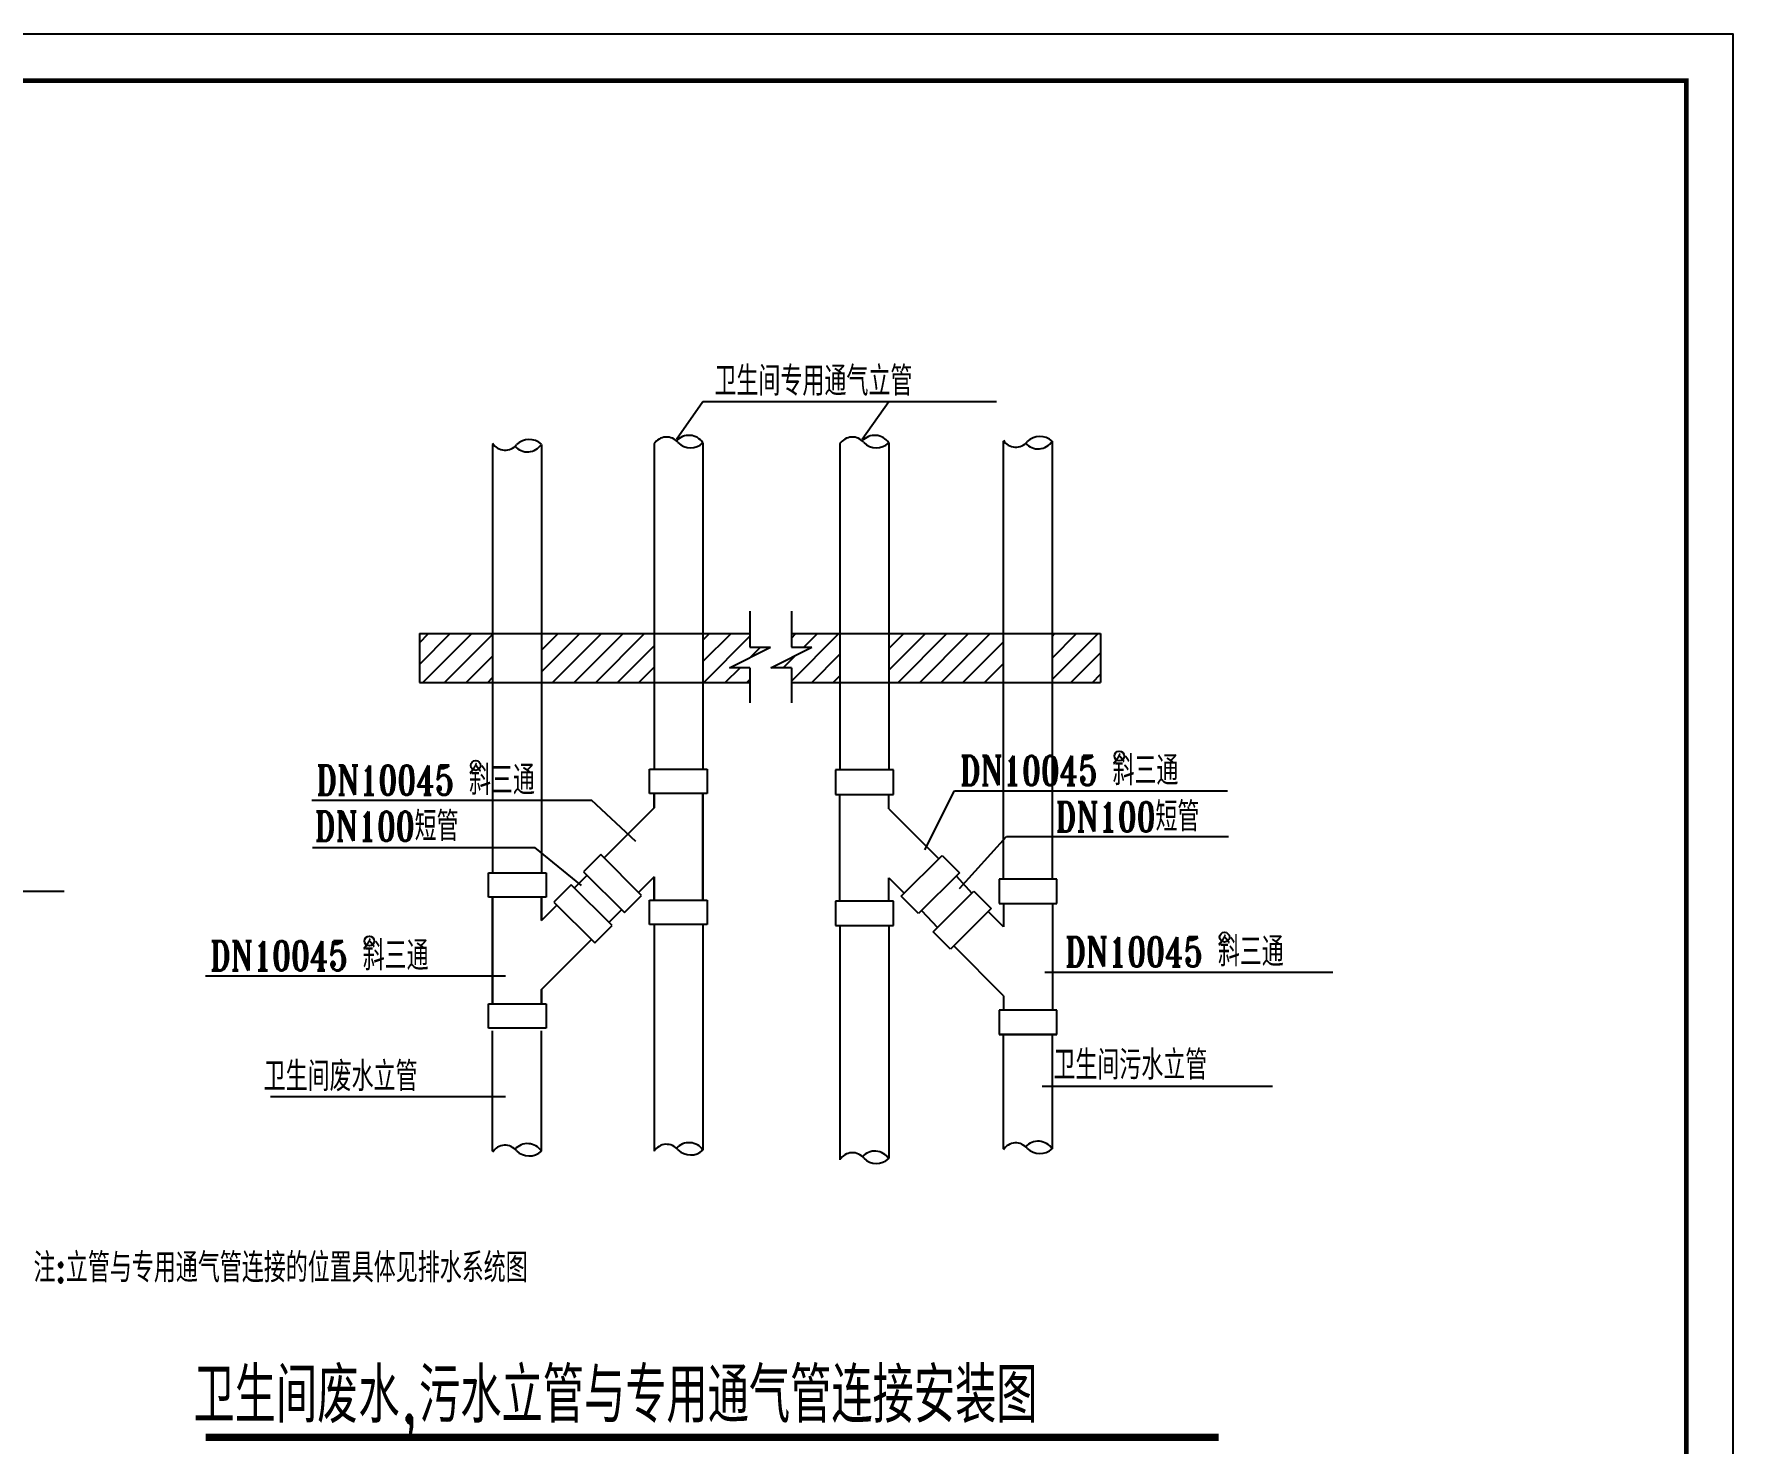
# Model space of a CAD drawing. Extents: x 0 to 46721, y 0 to 5465.
# Drawn here: x 364.7 to 642.9, y 223.4 to 454.1 of the extents above; entities that cross this region are included whole.
import ezdxf

# ---------------------------------------------------------------- set-up
doc = ezdxf.new("R2010")
doc.units = 0
doc.header["$LTSCALE"] = 35
doc.header["$MEASUREMENT"] = 0
for name, color, linetype in [('0P', 7, 'Continuous'), ('HZ', 3, 'Continuous'), ('WALL', 51, 'Continuous'), ('图框', 135, 'Continuous')]:
    doc.layers.add(name, color=color, linetype=linetype)
doc.styles.add('HZ', font='romant.shx', dxfattribs={"width": 0.8, "bigfont": 'hztxt.shx'})
doc.styles.add('HZTXT0', font='romant', dxfattribs={"width": 0.75, "bigfont": 'HZTXT0'})
doc.styles.add('HZTXT1', font='romant.shx', dxfattribs={"bigfont": 'HZTXT1.shx'})

msp = doc.modelspace()

# ---------------------------------------------------------------- hatches: boundary and pattern name
at = {"layer": '0P'}
h = msp.add_hatch(dxfattribs=at)
h.set_pattern_fill('ANSI31', color=256, scale=20, style=0)
h.set_pattern_definition([(45, (-16881.4178, 1058.698), (-1.76776695, 1.76776695), [])])
h.paths.add_polyline_path([(439.81, 355.9), (427.81, 355.9), (427.81, 347.9), (439.81, 347.9)])
h.paths.add_polyline_path([(466.24, 347.9), (466.24, 355.9), (447.81, 355.9), (447.81, 347.9)])
h.paths.add_polyline_path([(474.24, 347.9), (481.93, 347.9), (481.93, 350.31), (478.57, 350.31), (485.29, 353.67), (481.93, 353.67), (481.93, 355.9), (474.24, 355.9)])
h.paths.add_polyline_path([(496.66, 347.9), (496.66, 355.9), (488.71, 355.9), (488.71, 353.67), (492.07, 353.67), (485.35, 350.31), (488.71, 350.31), (488.71, 347.9)])
h.paths.add_polyline_path([(523.4, 347.9), (523.4, 355.9), (504.66, 355.9), (504.66, 347.9)])
h.paths.add_polyline_path([(531.4, 347.9), (539.34, 347.9), (539.34, 355.9), (531.4, 355.9)])

# ---------------------------------------------------------------- linework, layer by layer
for p, q in [((469.9, 387.74), (474.24, 393.88)), ((474.24, 393.88), (521.02, 393.88)), ((500.32, 387.74), (504.67, 393.88)), ((504.67, 393.88), (522.3, 393.88)), ((427.81, 355.9), (481.93, 355.9)), ((427.81, 355.9), (427.81, 347.9)), ((488.71, 355.9), (539.34, 355.9)), ((539.34, 355.9), (539.34, 347.9)), ((427.81, 347.9), (481.93, 347.9)), ((488.71, 347.9), (539.34, 347.9)), ((410.19, 328.62), (455.99, 328.62)), ((463.27, 321.9), (455.99, 328.62)), ((510.55, 320.53), (515.4, 330.15)), ((515.4, 330.15), (560.12, 330.15)), ((466.24, 327.38), (458.05, 319.21)), ((504.66, 327.24), (512.84, 319.06)), ((516.23, 314.16), (523.91, 322.68)), ((523.91, 322.68), (560.29, 322.68)), ((410.31, 320.9), (446.74, 320.9)), ((454.37, 314.65), (446.74, 320.9)), ((326.44, 313.75), (369.69, 313.75)), ((447.81, 297.65), (455.99, 305.82)), ((523.46, 296.61), (515.28, 304.78)), ((530.18, 300.49), (577.36, 300.49)), ((392.8, 299.88), (441.91, 299.88)), ((529.78, 281.82), (567.49, 281.82)), ((403.45, 280.11), (441.9, 280.11))]:
    msp.add_line(p, q, dxfattribs=at)
at = {"layer": '0P', "color": 2}
for p, q in [((439.81, 386.88), (439.81, 316.76)), ((447.81, 386.88), (447.81, 316.76)), ((466.24, 386.95), (466.24, 333.72)), ((474.24, 387.12), (474.24, 333.72)), ((496.66, 386.95), (496.66, 333.58)), ((504.66, 387.12), (504.66, 333.58)), ((523.4, 387.38), (523.4, 315.71)), ((531.4, 387.38), (531.4, 315.71)), ((465.49, 329.72), (465.49, 333.72)), ((465.49, 333.72), (474.93, 333.72)), ((474.93, 333.72), (474.93, 329.72)), ((505.41, 333.58), (495.96, 333.58)), ((495.96, 333.58), (495.96, 329.58)), ((505.41, 329.58), (505.41, 333.58)), ((474.93, 329.72), (465.49, 329.72)), ((466.24, 329.72), (466.24, 327.38)), ((466.24, 327.38), (466.24, 329.72)), ((474.24, 329.72), (474.24, 312.27)), ((474.24, 312.27), (474.24, 329.72)), ((495.96, 329.58), (505.41, 329.58)), ((496.66, 312.13), (496.66, 329.58)), ((504.66, 327.24), (504.66, 329.58)), ((457.52, 319.74), (454.69, 316.91)), ((464.2, 313.06), (457.52, 319.74)), ((506.7, 312.92), (513.38, 319.6)), ((513.38, 319.6), (516.21, 316.77)), ((439.11, 312.76), (439.11, 316.76)), ((439.11, 316.76), (448.56, 316.76)), ((448.56, 316.76), (448.56, 312.76)), ((452.67, 314.79), (449.85, 311.96)), ((459.35, 308.11), (452.67, 314.79)), ((453.19, 314.28), (455.26, 316.34)), ((454.69, 316.91), (461.37, 310.24)), ((454.69, 316.91), (461.37, 310.24)), ((466.24, 316.07), (463.71, 313.55)), ((466.24, 316.07), (466.24, 312.27)), ((466.24, 312.27), (466.24, 316.07)), ((504.66, 315.93), (507.19, 313.41)), ((504.66, 312.13), (504.66, 315.93)), ((516.21, 316.77), (509.53, 310.09)), ((515.67, 316.24), (518.27, 313.43)), ((522.71, 315.71), (522.71, 311.71)), ((532.15, 315.71), (522.71, 315.71)), ((532.15, 311.71), (532.15, 315.71)), ((448.56, 312.76), (439.11, 312.76)), ((439.81, 312.76), (439.81, 295.3)), ((439.81, 295.3), (439.81, 312.76)), ((447.81, 312.76), (447.81, 308.95)), ((447.81, 308.95), (447.81, 312.76)), ((449.85, 311.96), (456.52, 305.28)), ((461.37, 310.24), (464.2, 313.06)), ((465.49, 312.27), (474.93, 312.27)), ((465.49, 308.27), (465.49, 312.27)), ((474.93, 312.27), (474.93, 308.27)), ((505.41, 312.13), (495.96, 312.13)), ((495.96, 312.13), (495.96, 308.13)), ((505.41, 308.13), (505.41, 312.13)), ((509.53, 310.09), (506.7, 312.92)), ((511.91, 307.07), (518.59, 313.75)), ((518.59, 313.75), (521.42, 310.92)), ((522.71, 311.71), (532.15, 311.71)), ((523.46, 311.71), (523.46, 307.91)), ((531.46, 311.71), (531.46, 294.26)), ((447.81, 308.95), (450.33, 311.48)), ((458.85, 308.62), (460.92, 310.69)), ((510.02, 310.58), (512.62, 307.78)), ((521.42, 310.92), (514.74, 304.24)), ((523.46, 307.91), (520.93, 310.44)), ((456.52, 305.28), (459.35, 308.11)), ((474.93, 308.27), (465.49, 308.27)), ((466.24, 308.27), (466.24, 271.18)), ((474.24, 308.27), (474.24, 271.35)), ((495.96, 308.13), (505.41, 308.13)), ((496.66, 308.13), (496.66, 269.79)), ((504.66, 308.13), (504.66, 269.97)), ((514.74, 304.24), (511.91, 307.07)), ((447.81, 297.65), (447.81, 295.3)), ((447.81, 295.3), (447.81, 297.65)), ((439.11, 295.3), (448.56, 295.3)), ((439.11, 291.3), (439.11, 295.3)), ((448.56, 295.3), (448.56, 291.3)), ((523.46, 296.61), (523.46, 294.26)), ((522.71, 294.26), (522.71, 290.26)), ((532.15, 294.26), (522.71, 294.26)), ((532.15, 290.26), (532.15, 294.26)), ((448.56, 291.3), (439.11, 291.3)), ((439.81, 271.19), (439.81, 290.9)), ((447.81, 271.19), (447.81, 290.9)), ((532.15, 290.26), (522.71, 290.26)), ((522.71, 290.26), (532.15, 290.26)), ((523.4, 290.26), (523.4, 271.58)), ((531.4, 290.26), (531.4, 271.58))]:
    msp.add_line(p, q, dxfattribs=at)
at = {"layer": '0P'}
for centre in [(542.38, 335.88), (437.03, 334.32), (419.63, 305.58), (559.62, 306.22)]:
    msp.add_circle(centre, 0.8, dxfattribs=at)
at = {"layer": '0P', "color": 2}
for centre, radius, start, end in [((441.84, 388.32), 2.39, 211.8359, 321.6663), ((445.51, 388.39), 2.74, 221.4519, 326.6848), ((445.79, 384.71), 2.97, 47.1725, 134.2411), ((468.27, 385.69), 2.39, 38.3337, 148.1641), ((471.94, 385.62), 2.74, 33.3152, 138.5481), ((472.22, 389.3), 2.97, 225.7589, 312.8275), ((498.69, 385.69), 2.39, 38.3337, 148.1641), ((502.37, 385.62), 2.74, 33.3152, 138.5481), ((502.64, 389.3), 2.97, 225.7589, 312.8275), ((525.44, 388.81), 2.39, 211.8359, 321.6663), ((529.11, 388.88), 2.74, 221.4519, 326.6848), ((529.39, 385.2), 2.97, 47.1725, 134.2411), ((471.95, 269.84), 2.74, 33.4091, 138.5481), ((529.11, 270.07), 2.74, 33.3152, 138.5481), ((441.84, 269.76), 2.39, 38.3337, 148.1641), ((445.51, 269.68), 2.74, 33.3152, 138.5481), ((445.79, 273.37), 2.97, 225.7589, 312.8275), ((468.27, 269.92), 2.39, 38.3337, 148.2765), ((472.22, 273.53), 2.97, 225.7589, 312.8275), ((498.7, 268.54), 2.39, 38.3337, 148.2765), ((502.37, 268.46), 2.74, 33.4091, 138.5481), ((502.64, 272.15), 2.97, 225.7589, 312.8275), ((525.44, 270.14), 2.39, 38.3337, 148.1641), ((529.39, 273.76), 2.97, 225.7589, 312.8275)]:
    msp.add_arc(centre, radius, start, end, dxfattribs=at)
at = {"layer": 'HZ'}
msp.add_lwpolyline([(392.83, 224.37, 1.2, 1.2, 0), (558.68, 224.37, 1.2, 1.2, 0)], format="xyseb", dxfattribs=at)
at = {"layer": 'WALL'}
for p, q in [((481.93, 359.55), (481.93, 353.67)), ((488.71, 359.55), (488.71, 353.67)), ((478.57, 350.31), (485.29, 353.67)), ((481.93, 353.67), (485.29, 353.67)), ((485.35, 350.31), (492.07, 353.67)), ((488.71, 353.67), (492.07, 353.67)), ((481.93, 350.31), (478.57, 350.31)), ((481.93, 350.31), (481.93, 344.55)), ((488.71, 350.31), (485.35, 350.31)), ((488.71, 350.31), (488.71, 344.55))]:
    msp.add_line(p, q, dxfattribs=at)
at = {"layer": '图框', "ltscale": 6}
msp.add_lwpolyline([(0, 0), (642.86, 0), (642.86, 454.05), (0, 454.05)], close=True, dxfattribs=at)
msp.add_lwpolyline([(19.11, 7.64, 0.764, 0.764, 0), (635.22, 7.64, 0.764, 0.764, 0), (635.22, 446.41, 0.764, 0.764, 0), (19.11, 446.41, 0.764, 0.764, 0)], format="xyseb", close=True, dxfattribs=at)

# ---------------------------------------------------------------- texts
at = {"layer": '0P', "width": 0.75}
for s, height, style, p in [('卫生间专用通气立管', 4.8, 'HZTXT0', (476.12, 394.84)), ('DN10045 斜三通', 4.8, 'HZTXT0', (410.93, 329.51)), ('DN10045 斜三通', 4.8, 'HZTXT0', (516.28, 331.08)), ('DN100短管', 4.8, 'HZTXT0', (531.96, 323.52)), ('DN100短管', 4.8, 'HZTXT0', (410.68, 321.96)), ('DN10045 斜三通', 4.8, 'HZTXT0', (393.53, 300.78)), ('DN10045 斜三通', 4.8, 'HZTXT0', (533.52, 301.42)), (' 卫生间污水立管', 4.8, 'HZTXT0', (529.13, 282.89)), (' 卫生间废水立管', 4.8, 'HZTXT0', (399.85, 281.02)), ('注:立管与专用通气管连接的位置具体见排水系统图', 4.8, 'HZ', (364.65, 249.71)), (' 卫生间废水,污水立管与专用通气管连接安装图', 9, 'HZTXT1', (386.2, 226.73))]:
    msp.add_text(s, height=height, dxfattribs=dict(at, style=style)).set_placement(p)

doc.saveas('drawing.dxf')
